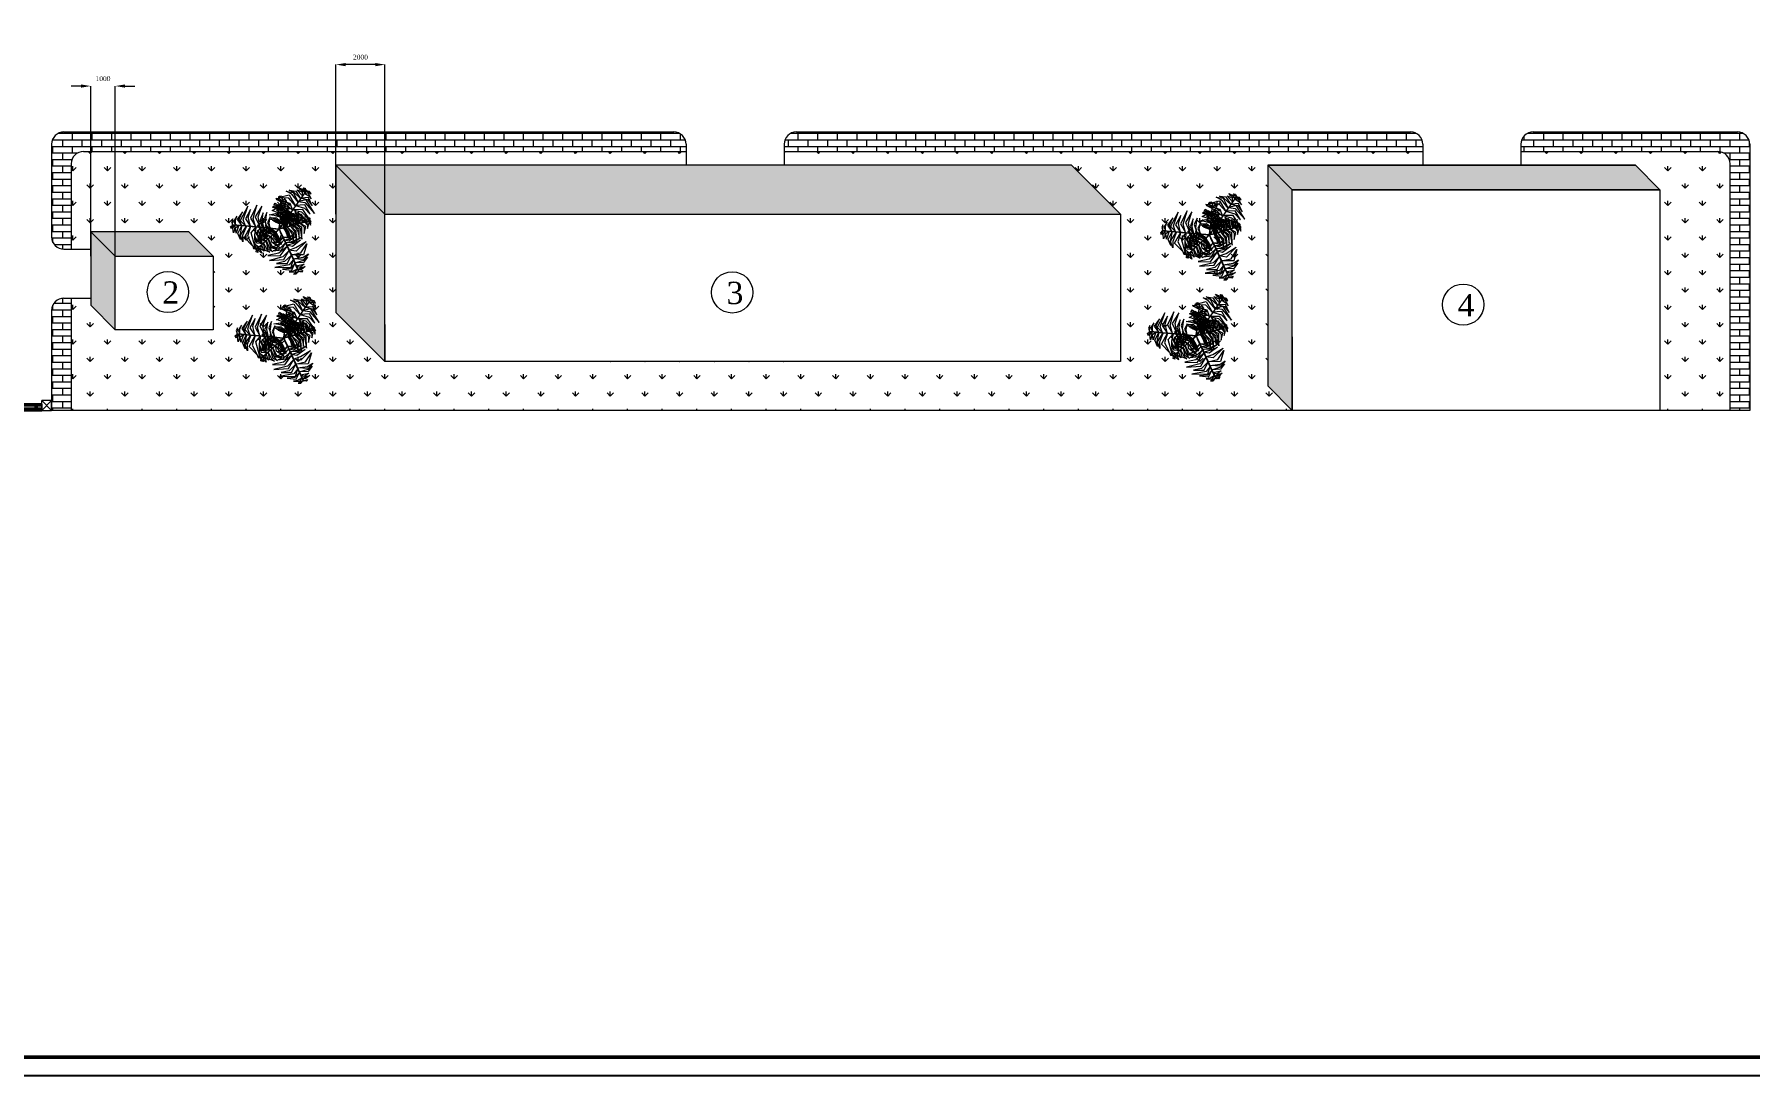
# Model space of a CAD drawing. Header units: inches. Extents: x -4475333 to 345677417, y -211198149 to 2125895.
# Drawn here: x -506414 to -436454, y 1174100 to 1216580 of the extents above; entities that cross this region are included whole.
import ezdxf

# ---------------------------------------------------------------- set-up
doc = ezdxf.new("R2010")
doc.units = ezdxf.units.IN
doc.header["$LTSCALE"] = 150
doc.header["$MEASUREMENT"] = 0
for name, color, linetype in [('a', 7, 'Continuous'), ('duongtamchamgach', 50, 'Continuous'), ('Netmanh', 3, 'Continuous')]:
    doc.layers.add(name, color=color, linetype=linetype)
doc.layers.add('KHUNG BVE', color=7, linetype='Continuous', lineweight=0)
doc.layers.add('netchinh', color=10, linetype='Continuous', lineweight=50)
doc.styles.add('KICHTHUOC', font='times.ttf')
doc.styles.add('NAM', font='arial.ttf', dxfattribs={"height": 200})
doc.styles.get("Standard").update_dxf_attribs({"font": 'times.ttf', "height": 100})
doc.dimstyles.get("Standard").update_dxf_attribs({"dimtxt": 100, "dimasz": 500, "dimexe": 0.18, "dimexo": 0.0625, "dimgap": 20, "dimtad": 1, "dimdec": 0, "dimzin": 0, "dimdsep": 46, "dimtxsty": 'Standard', "dimcen": 0.09, "dimadec": 0, "dimazin": 0, "dimtfac": 1, "dimtdec": 0, "dimtofl": 0, "dimtmove": 0, "dimatfit": 3, "dimfxl": 1, "dimtolj": 1, "dimtzin": 0, "dimlwd": 9, "dimlwe": 9, "dimarcsym": 0})
pattern_1 = [(0, (-3759657.03, -189766.94), (0, 266.7), []), (90, (-3759657.03, -189766.94), (-400, 266.7), [266.7, -266.7])]
pattern_2 = [(90, (-3759657, -189766.9), (-707.10678, 707.10678), [187.5, -1226.71356]), (45, (-3759657, -189766.9), (-707.10678, 707.10678), [187.5, -812.5]), (135, (-3759657, -189766.9), (-707.10678, -707.10678), [187.5, -812.5])]

# ---------------------------------------------------------------- blocks, each defined once
blk = doc.blocks.new('A$C39A4002C')
at = {"color": 7, "lineweight": 5}
for points in [[(839, 848, -216), (778, 915, -234), (680, 921, -258), (782, 946, -234)], [(718, 914, 84), (688, 930, 72), (704, 937, 73)], [(862, 880, -212), (804, 952, -229), (753, 979, -242), (817, 968, -226)], [(885, 913, -228), (822, 970, -255), (782, 988, -260), (841, 980, -263)], [(901, 936, -244), (852, 991, -272), (898, 972, -266)], [(922, 966, -276), (884, 991, -289), (866, 1012, -306), (906, 994, -303)], [(868, 888, -211), (871, 888, -211), (916, 952, -257), (913, 952, -257)], [(933, 981, -300), (907, 1010, -322), (927, 1007, -328)], [(913, 952, -256), (916, 952, -256), (940, 987, -309), (937, 987, -309)], [(923, 959, -272), (958, 938, -289), (982, 909, -287), (956, 960, -305)], [(934, 982, -302), (979, 954, -323), (965, 975, -327)], [(348, 670, -232), (329, 726, -260), (359, 791, -262), (310, 724, -270)], [(385, 664, -212), (365, 719, -221), (407, 843, -252), (338, 715, -216)], [(430, 658, -216), (410, 741, -231), (431, 813, -249), (384, 729, -225)], [(475, 658, -222), (454, 733, -235), (488, 854, -265), (430, 736, -233)], [(518, 652, -226), (500, 747, -244), (533, 844, -269), (474, 748, -241)], [(551, 649, -245), (536, 713, -238), (545, 782, -264), (516, 711, -212)], [(582, 644, -283), (568, 700, -277), (580, 787, -309), (554, 730, -265)], [(704, 775, 60), (635, 801, 58), (626, 803, 15), (662, 821, 71)], [(706, 800, 82), (638, 831, 84), (629, 834, 71), (641, 844, 96)], [(710, 833, 92), (643, 856, 78), (646, 855, 70), (653, 871, 82)], [(769, 749, -246), (738, 785, -246), (656, 848, -273), (730, 812, -231)], [(715, 893, 91), (679, 900, 81), (659, 912, 73), (693, 914, 79)], [(811, 807, -222), (759, 853, -236), (665, 904, -261), (786, 871, -230)], [(752, 723, -284), (726, 758, -280), (666, 807, -297), (740, 767, -259)], [(736, 701, -319), (712, 738, -311), (668, 780, -318), (722, 748, -292)], [(784, 769, -227), (719, 832, -245), (681, 856, -255), (767, 819, -233)], [(697, 705, -2), (700, 705, -2), (710, 807, 88), (707, 807, 88)], [(703, 776, 61), (769, 794, 64), (788, 788, 45), (760, 810, 81)], [(703, 747, 34), (763, 765, 39), (822, 753, 7), (765, 781, 53)], [(707, 807, 88), (710, 807, 88), (717, 876, 96), (714, 876, 96)], [(707, 806, 87), (751, 822, 93), (789, 822, 56), (748, 840, 109)], [(712, 838, 91), (758, 859, 84), (786, 854, 71), (756, 876, 87)], [(714, 876, 96), (717, 876, 96), (721, 922, 81), (718, 922, 81)], [(718, 888, 91), (751, 893, 81), (761, 887, 77), (742, 910, 78)], [(787, 664, -89), (782, 719, -95), (758, 800, -119), (803, 715, -76)], [(818, 672, -61), (818, 746, -63), (773, 803, -106), (833, 762, -50)], [(778, 761, -228), (781, 761, -228), (871, 888, -211), (868, 888, -211)], [(816, 811, -222), (892, 792, -235), (980, 702, -265), (906, 812, -233)], [(843, 679, -38), (847, 754, -37), (834, 798, -50), (860, 756, -25)], [(839, 850, -216), (921, 826, -231), (972, 772, -249), (924, 855, -225)], [(875, 688, -29), (872, 758, -42), (859, 789, -50), (890, 754, -39)], [(867, 886, -212), (924, 877, -221), (1011, 778, -252), (935, 902, -216)], [(890, 916, -232), (948, 903, -260), (989, 846, -262), (956, 921, -270)], [(270, 675, -300), (258, 637, -322), (250, 656, -328)], [(269, 675, -302), (270, 728, -323), (259, 704, -327)], [(305, 671, -256), (308, 671, -256), (265, 675, -309), (263, 675, -309)], [(288, 673, -276), (286, 626, -289), (276, 601, -306), (272, 644, -303)], [(294, 677, -272), (294, 717, -289), (308, 753, -287), (277, 705, -305)], [(325, 670, -244), (301, 599, -272), (295, 648, -266)], [(383, 664, -211), (386, 664, -211), (308, 671, -257), (305, 671, -257)], [(353, 667, -228), (335, 583, -255), (340, 540, -260), (316, 595, -263)], [(393, 663, -212), (359, 577, -229), (361, 520, -242), (339, 581, -226)], [(432, 660, -216), (404, 573, -234), (449, 485, -258), (376, 561, -234)], [(538, 650, -228), (541, 650, -228), (386, 664, -211), (383, 664, -211)], [(481, 655, -222), (468, 587, -236), (471, 481, -261), (438, 602, -230)], [(568, 528, -34), (525, 546, -28), (465, 629, -65), (515, 531, -11)], [(528, 651, -227), (506, 563, -245), (504, 519, -255), (493, 612, -233)], [(611, 568, -86), (555, 596, -82), (494, 674, -114), (543, 586, -67)], [(592, 547, -60), (530, 579, -56), (495, 626, -76), (527, 560, -40)], [(553, 649, -246), (537, 603, -246), (524, 501, -273), (518, 583, -231)], [(634, 586, -111), (566, 626, -110), (520, 691, -139), (555, 613, -95)], [(656, 639, -376), (659, 639, -376), (541, 650, -228), (538, 650, -228)], [(584, 646, -284), (566, 607, -280), (554, 531, -297), (551, 614, -259)], [(647, 598, -140), (604, 627, -125), (563, 664, -145), (602, 621, -97)], [(655, 603, -182), (617, 628, -169), (565, 675, -193), (596, 640, -152)], [(611, 643, -319), (591, 605, -311), (576, 545, -318), (577, 608, -292)], [(609, 644, -318), (599, 689, -314), (609, 746, -337), (586, 693, -298)], [(659, 609, -220), (629, 630, -210), (596, 661, -229), (625, 628, -192)], [(701, 743, 32), (647, 758, 25), (600, 765, 2), (658, 776, 45)], [(696, 701, -21), (660, 712, -16), (604, 729, -32), (643, 721, 3)], [(698, 712, 4), (628, 734, -1), (618, 737, -9), (666, 739, 16)], [(696, 692, -63), (664, 703, -53), (629, 716, -63), (669, 706, -31)], [(695, 684, -101), (663, 696, -87), (641, 707, -88), (666, 700, -67)], [(656, 639, -376), (659, 639, -376), (693, 636, -553), (690, 636, -553)], [(670, 618, -284), (673, 618, -284), (693, 637, -482), (691, 637, -482)], [(710, 664, -376), (713, 664, -376), (693, 636, -553), (690, 636, -553)], [(704, 605, -376), (707, 605, -376), (693, 636, -553), (690, 636, -553)], [(694, 671, -163), (696, 671, -163), (694, 643, -362), (691, 643, -362)], [(718, 644, -284), (720, 644, -284), (693, 637, -482), (691, 637, -482)], [(694, 693, -61), (714, 699, -48), (784, 700, -72), (737, 705, -31)], [(694, 671, -163), (696, 671, -163), (700, 705, -2), (697, 705, -2)], [(695, 685, -99), (706, 690, -89), (752, 689, -108), (708, 694, -72)], [(697, 702, -20), (723, 709, -5), (778, 709, -24), (720, 715, 23)], [(698, 719, 10), (775, 735, 10), (814, 724, -18), (775, 752, 26)], [(710, 664, -376), (713, 664, -376), (781, 761, -228), (778, 761, -228)], [(718, 644, -284), (720, 644, -284), (754, 653, -122), (751, 653, -122)], [(730, 648, -222), (730, 681, -208), (726, 731, -208), (734, 681, -188)], [(738, 650, -184), (737, 683, -174), (730, 745, -183), (742, 680, -152)], [(731, 648, -220), (749, 616, -210), (765, 573, -229), (753, 615, -192)], [(747, 652, -142), (744, 690, -136), (734, 773, -153), (747, 709, -117)], [(737, 702, -318), (782, 688, -314), (825, 652, -337), (791, 698, -298)], [(738, 651, -182), (760, 612, -169), (786, 547, -193), (774, 592, -152)], [(757, 655, -116), (753, 728, -122), (746, 763, -130), (771, 694, -105)], [(747, 653, -140), (773, 607, -125), (793, 556, -145), (777, 612, -97)], [(751, 726, -283), (806, 709, -277), (875, 656, -309), (839, 707, -265)], [(751, 653, -122), (754, 653, -122), (853, 681, -33), (850, 681, -33)], [(764, 657, -111), (807, 591, -110), (820, 513, -139), (823, 598, -95)], [(770, 750, -245), (834, 731, -238), (888, 688, -264), (842, 749, -212)], [(790, 777, -226), (881, 745, -244), (949, 669, -269), (894, 768, -241)], [(792, 663, -86), (830, 613, -82), (851, 516, -114), (846, 617, -67)], [(819, 674, -60), (860, 618, -56), (871, 560, -76), (871, 633, -40)], [(849, 680, -34), (880, 645, -28), (896, 544, -65), (895, 654, -11)], [(850, 681, -32), (853, 681, -32), (919, 699, -25), (916, 699, -25)], [(880, 687, -29), (916, 652, -36), (916, 596, -50), (931, 659, -34)], [(899, 694, -26), (903, 756, -37), (919, 720, -28)], [(916, 699, -25), (919, 699, -25), (964, 711, -40), (961, 711, -40)], [(933, 704, -30), (926, 741, -40), (930, 763, -48), (944, 732, -42)], [(929, 699, -30), (946, 670, -40), (946, 640, -44), (958, 685, -43)], [(953, 709, -37), (958, 742, -48), (970, 731, -48)], [(955, 710, -38), (975, 671, -51), (976, 692, -49)], [(486, 455, -38), (451, 480, -51), (459, 461, -49)], [(504, 475, -30), (477, 494, -40), (463, 521, -44), (472, 475, -43)], [(543, 507, -29), (495, 523, -36), (471, 574, -50), (485, 510, -34)], [(516, 481, -25), (519, 481, -25), (484, 450, -40), (482, 450, -40)], [(503, 469, -30), (525, 439, -40), (532, 417, -48), (506, 439, -42)], [(567, 527, -32), (570, 527, -32), (519, 481, -25), (516, 481, -25)], [(529, 493, -26), (553, 436, -37), (523, 461, -28)], [(548, 509, -29), (581, 448, -42), (607, 426, -50), (564, 443, -39)], [(644, 595, -122), (647, 595, -122), (570, 527, -33), (567, 527, -33)], [(573, 532, -38), (603, 463, -37), (634, 429, -50), (592, 455, -25)], [(762, 479, -226), (688, 417, -244), (588, 396, -269), (701, 393, -241)], [(592, 549, -61), (625, 482, -63), (690, 452, -106), (618, 462, -50)], [(737, 538, -283), (695, 499, -277), (614, 466, -309), (676, 472, -265)], [(616, 570, -89), (645, 523, -95), (702, 460, -119), (625, 517, -76)], [(724, 563, -318), (689, 531, -314), (636, 511, -337), (693, 518, -298)], [(748, 510, -245), (700, 464, -238), (636, 438, -264), (712, 448, -212)], [(639, 591, -116), (675, 527, -122), (697, 499, -130), (644, 550, -105)], [(670, 618, -284), (673, 618, -284), (647, 595, -122), (644, 595, -122)], [(647, 598, -142), (666, 565, -136), (713, 496, -153), (673, 547, -117)], [(654, 604, -184), (670, 575, -174), (704, 522, -183), (663, 576, -152)], [(660, 610, -222), (675, 580, -208), (701, 537, -208), (671, 578, -188)], [(704, 605, -376), (707, 605, -376), (757, 498, -228), (754, 498, -228)], [(723, 564, -319), (767, 566, -311), (826, 583, -318), (771, 552, -292)], [(735, 539, -284), (777, 544, -280), (850, 571, -297), (778, 527, -259)], [(748, 511, -246), (795, 520, -246), (890, 560, -273), (822, 514, -231)], [(754, 498, -228), (757, 498, -228), (822, 356, -211), (819, 356, -211)], [(758, 489, -227), (845, 514, -245), (885, 534, -255), (810, 478, -233)], [(778, 446, -222), (843, 468, -236), (934, 524, -261), (845, 435, -230)], [(798, 401, -216), (888, 420, -234), (941, 503, -258), (912, 402, -234)], [(487, 456, -37), (498, 424, -48), (482, 429, -48)], [(779, 439, -222), (724, 383, -235), (602, 352, -265), (734, 361, -233)], [(818, 358, -212), (781, 313, -221), (652, 288, -252), (798, 291, -216)], [(801, 400, -216), (739, 341, -231), (666, 324, -249), (762, 324, -225)], [(832, 323, -232), (792, 279, -260), (722, 272, -262), (804, 263, -270)], [(815, 366, -212), (907, 380, -229), (955, 410, -242), (913, 360, -226)], [(819, 356, -211), (822, 356, -211), (855, 285, -257), (852, 285, -257)], [(832, 329, -228), (913, 355, -255), (948, 381, -260), (912, 333, -263)], [(843, 303, -244), (917, 319, -272), (877, 288, -266)], [(853, 273, -272), (818, 253, -289), (780, 247, -287), (837, 244, -305)], [(867, 252, -302), (821, 227, -323), (846, 229, -327)], [(852, 285, -256), (855, 285, -256), (873, 247, -309), (870, 247, -309)], [(859, 270, -276), (901, 291, -289), (927, 296, -306), (892, 270, -303)], [(867, 253, -300), (905, 261, -322), (893, 245, -328)]]:
    blk.add_3dface(points, dxfattribs=at)
blk = doc.blocks.new('*D260')
at = {"layer": 'Defpoints', "color": 0, "lineweight": 0, "transparency": 16777216}
for p in [(-494112, 1215344), (-494112, 1209237), (-492112, 1209237)]:
    blk.add_point(p, dxfattribs=at)
at = {"layer": 'KHUNG BVE', "color": 0, "lineweight": 9, "transparency": 16777216}
for p, q in [((-494112, 1209237), (-494112, 1215344)), ((-492512, 1215344), (-493712, 1215344)), ((-492112, 1209237), (-492112, 1215344))]:
    blk.add_line(p, q, dxfattribs=at)
at = {"layer": 'KHUNG BVE', "color": 0, "lineweight": 0, "transparency": 16777216}
for points in [[(-493712, 1215411), (-493712, 1215277), (-494112, 1215344)], [(-492512, 1215411), (-492512, 1215277), (-492112, 1215344)]]:
    blk.add_solid(points, dxfattribs=at)
at = {"layer": 'KHUNG BVE', "color": 0, "lineweight": 0, "transparency": 16777216, "insert": (-493112, 1215646), "char_height": 200, "attachment_point": 5, "style": 'KICHTHUOC'}
blk.add_mtext('\\A1;2000', dxfattribs=at)
blk = doc.blocks.new('*D261')
at = {"layer": 'Defpoints', "color": 0, "lineweight": 0, "transparency": 16777216}
for p in [(-504112, 1214469), (-504112, 1207529), (-503112, 1207529)]:
    blk.add_point(p, dxfattribs=at)
at = {"layer": 'KHUNG BVE', "color": 0, "lineweight": 9, "transparency": 16777216}
for p, q in [((-504512, 1214469), (-504912, 1214469)), ((-504112, 1207529), (-504112, 1214469)), ((-503112, 1207529), (-503112, 1214469)), ((-502712, 1214469), (-502312, 1214469))]:
    blk.add_line(p, q, dxfattribs=at)
at = {"layer": 'KHUNG BVE', "color": 0, "lineweight": 0, "transparency": 16777216}
for points in [[(-504512, 1214535), (-504512, 1214402), (-504112, 1214469)], [(-502712, 1214535), (-502712, 1214402), (-503112, 1214469)]]:
    blk.add_solid(points, dxfattribs=at)
at = {"layer": 'KHUNG BVE', "color": 0, "lineweight": 0, "transparency": 16777216, "insert": (-503612, 1214770), "char_height": 200, "attachment_point": 5, "style": 'KICHTHUOC'}
blk.add_mtext('\\A1;1000', dxfattribs=at)

msp = doc.modelspace()

# ---------------------------------------------------------------- hatches: boundary and pattern name
at = {"layer": 'a', "linetype": 'Continuous', "lineweight": 9, "ltscale": 10}
h = msp.add_hatch(dxfattribs=at)
h.set_pattern_fill('AR-BRSTD', color=8, scale=100)
h.set_pattern_definition(pattern_1)
h.paths.add_polyline_path([(-504908.5, 1211297.5, -0.4142136), (-504408.5, 1211797.5), (-479833.5, 1211797.5), (-479833.5, 1212097.5, 0.4142136), (-480333.5, 1212597.5), (-505208.5, 1212597.5, 0.4142136), (-505708.5, 1212097.5), (-505708.5, 1208315.1, 0.4142136), (-505208.5, 1207815.1), (-504908.5, 1207815.1)])
h = msp.add_hatch(dxfattribs=at)
h.set_pattern_fill('AR-BRSTD', color=8, scale=100)
h.set_pattern_definition(pattern_1)
h.paths.add_polyline_path([(-449785.5, 1212097.5, 0.4142136), (-450285.5, 1212597.5), (-475333.5, 1212597.5, 0.4142136), (-475833.5, 1212097.5), (-475833.5, 1211797.5), (-449785.5, 1211797.5)])
h = msp.add_hatch(dxfattribs=at)
h.set_pattern_fill('AR-BRSTD', color=8, scale=100)
h.set_pattern_definition(pattern_1)
h.paths.add_polyline_path([(-436454.5, 1212097.5, 0.4142136), (-436954.5, 1212597.5), (-445285.5, 1212597.5, 0.4142136), (-445785.5, 1212097.5), (-445785.5, 1211797.5), (-437754.5, 1211797.5, -0.4142136), (-437254.5, 1211297.5), (-437254.5, 1201236.5), (-436454.5, 1201236.5)])
h = msp.add_hatch(dxfattribs=at)
h.set_pattern_fill('GRASS', color=8, scale=1000)
h.set_pattern_definition(pattern_2)
h.paths.add_polyline_path([(-455112.5, 1201236.5), (-455112.5, 1201236.5), (-456112.4, 1202236.4), (-456112.4, 1211236.4), (-449785.5, 1211236.4), (-449785.5, 1211797.5), (-475833.5, 1211797.5), (-475833.5, 1211236.4), (-464112.2, 1211236.4), (-462112.5, 1209236.7), (-462112.5, 1203236.7), (-492112.5, 1203236.7), (-492112.5, 1203236.7), (-494112.2, 1205236.4), (-494112.2, 1211236.4), (-479833.5, 1211236.4), (-479833.5, 1211797.5), (-504408.5, 1211797.5, 0.4142136), (-504908.5, 1211297.5), (-504908.5, 1207815.1), (-504112.3, 1207815.1), (-504112.3, 1208528.9), (-500112.3, 1208528.9), (-499112.5, 1207529.1), (-499112.5, 1204529.1), (-503112.5, 1204529.1), (-504112.3, 1205528.9), (-504112.3, 1205815.1), (-504908.5, 1205815.1), (-504908.5, 1202522.5), (-504908.5, 1201236.5)])
h.paths.add_polyline_path([(-496981.4, 1208144.5), (-496981.4, 1208144.5), (-496968.6, 1208144.5), (-496968.6, 1208144.5)], flags=16)
h.paths.add_polyline_path([(-496430, 1208636.3), (-496417.2, 1208636.3), (-496413.9, 1208639.2), (-496426.7, 1208639.2)], flags=16)
h.paths.add_polyline_path([(-496034.6, 1209196.1), (-496034.6, 1209196.1), (-496021.8, 1209196.1), (-496021.8, 1209196.1)], flags=16)
h.paths.add_polyline_path([(-496002.6, 1208866.2), (-496137.7, 1208908.6), (-496126.2, 1208714.1), (-496175.5, 1208714.1), (-496187.5, 1208924.2), (-496259.1, 1208946.7), (-496267.2, 1209034.1), (-496146.6, 1209059.7), (-496145.3, 1209037.1), (-496015.2, 1208998.3)], flags=16)
h.paths.add_polyline_path([(-458637.4, 1204841.9), (-458637.5, 1204841.8), (-458624.7, 1204841.8), (-458624.6, 1204841.9)], flags=16)
h.paths.add_polyline_path([(-458749.5, 1204705.4), (-458748.1, 1204682.9), (-458618.1, 1204644), (-458605.4, 1204511.9), (-458740.6, 1204554.3), (-458729.1, 1204359.8), (-458778.4, 1204359.8), (-458790.4, 1204569.9), (-458862, 1204592.4), (-458870, 1204679.8)], flags=16)
h.paths.add_polyline_path([(-459032.8, 1204282), (-459020.1, 1204282), (-459016.8, 1204285), (-459029.6, 1204285)], flags=16)
h.paths.add_polyline_path([(-458098.4, 1208956.4), (-458098.5, 1208956.3), (-458085.7, 1208956.3), (-458085.6, 1208956.4)], flags=16)
h.paths.add_polyline_path([(-458210.5, 1208819.9), (-458209.1, 1208797.4), (-458079.1, 1208758.5), (-458066.4, 1208626.4), (-458201.6, 1208668.8), (-458190.1, 1208474.3), (-458239.4, 1208474.3), (-458251.4, 1208684.4), (-458323, 1208706.9), (-458331, 1208794.3)], flags=16)
h.paths.add_polyline_path([(-458493.8, 1208396.5), (-458481.1, 1208396.5), (-458477.8, 1208399.5), (-458490.6, 1208399.5)], flags=16)
h.paths.add_polyline_path([(-460813.7, 1204362.4), (-460810.1, 1204334.9), (-460527, 1204539.5), (-460704.1, 1204731), (-460813.8, 1204581.7)], flags=16)
h.paths.add_polyline_path([(-460274.7, 1208476.9), (-460271.1, 1208449.4), (-459988, 1208654), (-460165.1, 1208845.5), (-460274.8, 1208696.2)], flags=16)
h = msp.add_hatch(dxfattribs=at)
h.set_pattern_fill('GRASS', color=8, scale=1000)
h.set_pattern_definition(pattern_2)
h.paths.add_polyline_path([(-437254.5, 1211297.5, 0.4142136), (-437754.5, 1211797.5), (-445785.5, 1211797.5), (-445785.5, 1211236.4), (-441112.4, 1211236.4), (-440112.5, 1210236.5), (-440112.5, 1201236.5), (-437254.5, 1201236.5)])
h = msp.add_hatch(color=8, dxfattribs=at)
h.dxf.hatch_style = 1
h.paths.add_polyline_path([(-441112.4, 1211236.4), (-456112.4, 1211236.4), (-455112.5, 1210236.5), (-440112.5, 1210236.5)])
h.paths.add_polyline_path([(-455112.5, 1210236.5), (-456112.4, 1211236.4), (-456112.4, 1202236.4), (-455112.5, 1201236.5)])
h.paths.add_polyline_path([(-464112.2, 1211236.4), (-494112.2, 1211236.4), (-492112.5, 1209236.7), (-462112.5, 1209236.7)])
h.paths.add_polyline_path([(-492112.5, 1209236.7), (-494112.2, 1211236.4), (-494112.2, 1205236.4), (-492112.5, 1203236.7)])
h.paths.add_polyline_path([(-500112.3, 1208528.9), (-504112.3, 1208528.9), (-503112.5, 1207529.1), (-499112.5, 1207529.1)])
h.paths.add_polyline_path([(-503112.5, 1207529.1), (-504112.3, 1208528.9), (-504112.3, 1205528.9), (-503112.5, 1204529.1)])
h = msp.add_hatch(dxfattribs=at)
h.set_pattern_fill('AR-BRSTD', color=8, scale=100)
h.set_pattern_definition(pattern_1)
h.paths.add_polyline_path([(-504908.5, 1202522.5), (-504908.5, 1205815.1), (-505208.5, 1205815.1, 0.4142136), (-505708.5, 1205315.1), (-505708.5, 1202022.5), (-505708.5, 1201236.5), (-504908.5, 1201236.5)])

# ---------------------------------------------------------------- linework, layer by layer
at = {"color": 4}
msp.add_lwpolyline([(-551022.5, 1174100.1), (-551022.5, 1300100.1), (-372822.5, 1300100.1), (-372822.5, 1174100.1), (-551022.5, 1174100.1)], close=True, dxfattribs=at)
at = {"color": 4, "lineweight": 50}
msp.add_lwpolyline([(-547272.5, 1174850.1), (-373572.5, 1174850.1), (-373572.5, 1299350.1), (-547272.5, 1299350.1)], close=True, dxfattribs=at)
at = {"layer": 'duongtamchamgach', "color": 22, "linetype": 'Continuous', "lineweight": 0, "ltscale": 10}
for p, q in [((-456112.4, 1211236.4), (-441112.4, 1211236.4)), ((-455112.5, 1210236.5), (-456112.4, 1211236.4)), ((-456112.4, 1211236.4), (-456112.4, 1202236.4)), ((-441112.4, 1211236.4), (-440112.5, 1210236.5)), ((-440112.5, 1210236.5), (-455112.5, 1210236.5)), ((-455112.5, 1201236.5), (-455112.5, 1210236.5)), ((-455112.5, 1210236.5), (-440112.5, 1210236.5)), ((-440112.5, 1210236.5), (-440112.5, 1201236.5)), ((-456112.4, 1202236.4), (-455112.5, 1201236.5)), ((-506108.5, 1201496.5), (-506108.5, 1201236.5)), ((-440112.5, 1201236.5), (-455112.5, 1201236.5))]:
    msp.add_line(p, q, dxfattribs=at)
at = {"layer": 'KHUNG BVE', "color": 7, "linetype": 'Continuous', "ltscale": 10}
for p, q in [((-505208.5, 1212597.5), (-480333.5, 1212597.5)), ((-475333.5, 1212597.5), (-450285.5, 1212597.5)), ((-445285.5, 1212597.5), (-436954.5, 1212597.5)), ((-505708.5, 1212097.5), (-505708.5, 1208315.1)), ((-504408.5, 1211797.5), (-479833.5, 1211797.5)), ((-479833.5, 1212097.5), (-479833.5, 1211236.4)), ((-475833.5, 1212097.5), (-475833.5, 1211236.4)), ((-475833.5, 1211797.5), (-449785.5, 1211797.5)), ((-449785.5, 1212097.5), (-449785.5, 1211236.4)), ((-445785.5, 1212097.5), (-445785.5, 1211236.4)), ((-445785.5, 1211797.5), (-437754.5, 1211797.5)), ((-436454.5, 1212097.5), (-436454.5, 1201236.5)), ((-504908.5, 1211297.5), (-504908.5, 1207815.1)), ((-492112.5, 1209236.7), (-494112.2, 1211236.4)), ((-464112.2, 1211236.4), (-494112.2, 1211236.4)), ((-494112.2, 1211236.4), (-494112.2, 1205236.4)), ((-462112.5, 1209236.7), (-464112.2, 1211236.4)), ((-455112.5, 1210236.5), (-456112.4, 1211236.4)), ((-441112.4, 1211236.4), (-456112.4, 1211236.4)), ((-456112.4, 1211236.4), (-456112.4, 1202236.4)), ((-440112.5, 1210236.5), (-441112.4, 1211236.4)), ((-437254.5, 1201236.5), (-437254.5, 1211297.5)), ((-455112.5, 1210236.5), (-440112.5, 1210236.5)), ((-455112.5, 1201236.5), (-455112.5, 1210236.5)), ((-440112.5, 1210236.5), (-440112.5, 1201236.5)), ((-492112.5, 1209236.7), (-462112.5, 1209236.7)), ((-492112.5, 1203236.7), (-492112.5, 1209236.7)), ((-462112.5, 1209236.7), (-462112.5, 1203236.7)), ((-503112.5, 1207529.1), (-504112.3, 1208528.9)), ((-500112.3, 1208528.9), (-504112.3, 1208528.9)), ((-504112.3, 1208528.9), (-504112.3, 1205528.9)), ((-499112.5, 1207529.1), (-500112.3, 1208528.9)), ((-505208.5, 1207815.1), (-504112.3, 1207815.1)), ((-503112.5, 1207529.1), (-499112.5, 1207529.1)), ((-503112.5, 1204529.1), (-503112.5, 1207529.1)), ((-499112.5, 1207529.1), (-499112.5, 1204529.1)), ((-505208.5, 1205815.1), (-504112.3, 1205815.1)), ((-504908.5, 1205815.1), (-504908.5, 1202522.5)), ((-503112.5, 1204529.1), (-504112.3, 1205528.9)), ((-505708.5, 1205315.1), (-505708.5, 1202022.5)), ((-492112.5, 1203236.7), (-494112.2, 1205236.4)), ((-492112.5, 1204736.7), (-492112.5, 1203236.7)), ((-499112.5, 1204529.1), (-503112.5, 1204529.1)), ((-455112.5, 1204236.5), (-455112.5, 1201236.5)), ((-462112.5, 1203236.7), (-492112.5, 1203236.7)), ((-505708.5, 1202022.5), (-505708.5, 1201236.5)), ((-504908.5, 1202522.5), (-504908.5, 1201236.5)), ((-455112.5, 1201236.5), (-456112.4, 1202236.4)), ((-436454.5, 1201236.5), (-505708.5, 1201236.5)), ((-440112.5, 1201236.5), (-455112.5, 1201236.5)), ((-436454.5, 1201236.5), (-437254.5, 1201236.5))]:
    msp.add_line(p, q, dxfattribs=at)
at = {"layer": 'KHUNG BVE', "color": 7, "linetype": 'ByBlock', "ltscale": 1000}
for p, q in [((-505708.5, 1201636.5), (-506108.5, 1201636.5)), ((-506108.5, 1201236.5), (-505708.5, 1201636.5)), ((-506108.5, 1201236.5), (-506108.5, 1201636.5)), ((-506108.5, 1201636.5), (-505708.5, 1201236.5)), ((-506108.5, 1201236.5), (-505708.5, 1201236.5)), ((-505708.5, 1201236.5), (-505708.5, 1201636.5))]:
    msp.add_line(p, q, dxfattribs=at)
at = {"layer": 'KHUNG BVE', "color": 7, "linetype": 'Continuous'}
for centre in [(-500963.1, 1206067.8), (-477952.1, 1206051.9), (-448140.1, 1205552.2)]:
    msp.add_circle(centre, 841.2, dxfattribs=at)
at = {"layer": 'KHUNG BVE', "color": 7, "linetype": 'Continuous', "ltscale": 10}
for centre, start, end in [((-505208.5, 1212097.5), 90, 180), ((-480333.5, 1212097.5), 0, 90), ((-475333.5, 1212097.5), 90, 180), ((-450285.5, 1212097.5), 0, 90), ((-445285.5, 1212097.5), 90, 180), ((-436954.5, 1212097.5), 0, 90), ((-504408.5, 1211297.5), 90, 180), ((-437754.5, 1211297.5), 0, 90), ((-505208.5, 1208315.1), 180, 270), ((-505208.5, 1205315.1), 90, 180)]:
    msp.add_arc(centre, 500, start, end, dxfattribs=at)
at = {"layer": 'netchinh', "lineweight": 30}
for p, q in [((-506108.5, 1201496.5), (-514447.9, 1201496.5)), ((-506108.5, 1201236.5), (-514447.9, 1201236.5))]:
    msp.add_line(p, q, dxfattribs=at)
at = {"layer": 'Netmanh'}
for p, q in [((-506108.5, 1201418.5), (-514447.9, 1201418.5)), ((-506108.5, 1201314.5), (-514447.9, 1201314.5))]:
    msp.add_line(p, q, dxfattribs=at)
msp.add_circle((-506338.2, 1201368.8), 33.1, dxfattribs=at)

# ---------------------------------------------------------------- block references
at = {"lineweight": 35, "xscale": 4.500000039115548, "yscale": 4.500000048428774, "zscale": 4.5}
for p in [(-499534.6, 1205773.4, 271.7), (-461598.5, 1205533.6, 271.7), (-499347.9, 1201324.6, 271.7), (-462137.5, 1201419.1, 271.7)]:
    msp.add_blockref('A$C39A4002C', p, dxfattribs=at)

# ---------------------------------------------------------------- texts
at = {"layer": 'KHUNG BVE', "color": 7, "linetype": 'Continuous', "char_height": 911.25, "width": 1306.675, "attachment_point": 1, "style": 'NAM'}
for s, insert in [('{\\fTimes New Roman|b0|i0|c0|p18;2}', (-501193.3, 1206502.8)), ('{\\fTimes New Roman|b0|i0|c0|p18;3}', (-478182.3, 1206486.9)), ('{\\fTimes New Roman|b0|i0|c0|p18;4}', (-448370.3, 1205987.1))]:
    msp.add_mtext(s, dxfattribs=dict(at, insert=insert))

# ---------------------------------------------------------------- dimensions: what is measured, and where the dimension line sits
at = {"layer": 'KHUNG BVE', "lineweight": 0}
for base, p1, p2, picture, middle in [((-494112.2, 1215344), (-492112.5, 1209236.7), (-494112.2, 1209236.7), '*D260', (-493112.3, 1215645.8)), ((-504112.3, 1214468.5), (-503112.5, 1207529.1), (-504112.3, 1207529.1), '*D261', (-503612.4, 1214770.2))]:
    dim = msp.add_linear_dim(base=base, p1=p1, p2=p2, dimstyle='Standard', override={"dimtxt": 200, "dimasz": 400, "dimgap": 200, "dimtih": 1, "dimtoh": 1, "dimtxsty": 'KICHTHUOC'}, dxfattribs=at)
    dim.commit()
    dim.dimension.update_dxf_attribs({"geometry": picture, "text_midpoint": middle})

doc.saveas('drawing.dxf')
